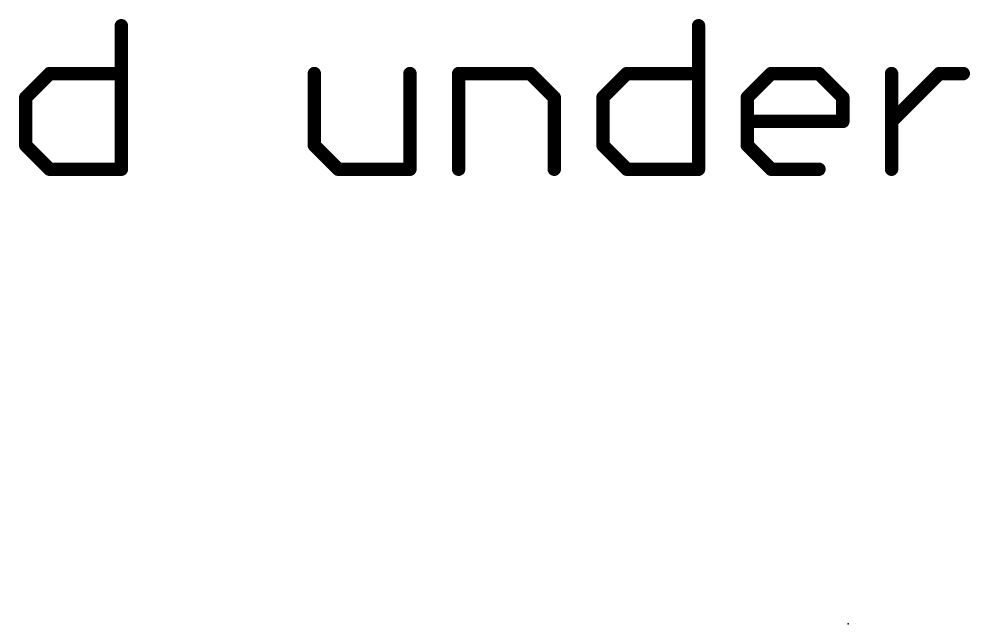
# Model space of a CAD drawing. Extents: x -10 to 102, y -14 to 18.
# Drawn here: x 5.83 to 16.62, y -8.89 to -2.03 of the extents above; entities that cross this region are included whole.
import ezdxf

# ---------------------------------------------------------------- set-up
doc = ezdxf.new("R2010")
doc.units = 0
doc.layers.add('23', color=53, linetype='CONTINUOUS')
doc.layers.add('51', color=53, linetype='CONTINUOUS')

msp = doc.modelspace()

# ---------------------------------------------------------------- linework, layer by layer
at = {"layer": '23'}
msp.add_point((15.24, -8.89), dxfattribs=at)
at = {"layer": '51', "const_width": 0.1524}
for points in [[(6.9952, -2.1068), (6.9952, -3.7338)], [(13.5439, -2.1068), (13.5439, -3.7338)], [(5.9106, -2.9203), (6.1817, -2.6491)], [(6.1817, -2.6491), (6.9952, -2.6491)], [(9.1849, -2.6491), (9.1849, -3.4626)], [(10.2695, -3.7338), (10.2695, -2.6491)], [(10.822, -3.7338), (10.822, -2.6491)], [(10.822, -2.6491), (11.6355, -2.6491)], [(11.6355, -2.6491), (11.9067, -2.9203)], [(12.4592, -2.9203), (12.7304, -2.6491)], [(12.7304, -2.6491), (13.5439, -2.6491)], [(14.0964, -2.9203), (14.3675, -2.6491)], [(14.3675, -2.6491), (14.9099, -2.6491)], [(14.9099, -2.6491), (15.181, -2.9203)], [(15.7335, -3.7338), (15.7335, -2.6491)], [(15.7335, -3.1915), (16.2758, -2.6491)], [(16.2758, -2.6491), (16.547, -2.6491)], [(5.9106, -3.4626), (5.9106, -2.9203)], [(11.9067, -2.9203), (11.9067, -3.7338)], [(12.4592, -3.4626), (12.4592, -2.9203)], [(14.0964, -3.4626), (14.0964, -2.9203)], [(15.181, -2.9203), (15.181, -3.1915)], [(15.181, -3.1915), (14.0964, -3.1915)], [(6.1817, -3.7338), (5.9106, -3.4626)], [(9.1849, -3.4626), (9.4561, -3.7338)], [(12.7304, -3.7338), (12.4592, -3.4626)], [(14.3675, -3.7338), (14.0964, -3.4626)], [(6.9952, -3.7338), (6.1817, -3.7338)], [(9.4561, -3.7338), (10.2695, -3.7338)], [(13.5439, -3.7338), (12.7304, -3.7338)], [(14.9099, -3.7338), (14.3675, -3.7338)]]:
    msp.add_lwpolyline(points, dxfattribs=at)
at = {"layer": '51', "const_width": 0.0762}
for points in [[(7.0333, -2.1068, 1), (6.9571, -2.1068)], [(13.582, -2.1068, 1), (13.5058, -2.1068)], [(6.1817, -2.611, 1), (6.1817, -2.6872)], [(6.2087, -2.6761, 1), (6.1548, -2.6222)], [(6.9952, -2.6872, 1), (6.9952, -2.611)], [(9.223, -2.6491, 1), (9.1468, -2.6491)], [(10.3076, -2.6491, 1), (10.2314, -2.6491)], [(10.8601, -2.6491, 1), (10.7839, -2.6491)], [(10.822, -2.611, 1), (10.822, -2.6872)], [(11.6625, -2.6222, 1), (11.6086, -2.6761)], [(11.6355, -2.6872, 1), (11.6355, -2.611)], [(12.7304, -2.611, 1), (12.7304, -2.6872)], [(12.7573, -2.6761, 1), (12.7034, -2.6222)], [(13.5439, -2.6872, 1), (13.5439, -2.611)], [(14.3675, -2.611, 1), (14.3675, -2.6872)], [(14.3945, -2.6761, 1), (14.3406, -2.6222)], [(14.9368, -2.6222, 1), (14.8829, -2.6761)], [(14.9099, -2.6872, 1), (14.9099, -2.611)], [(15.7716, -2.6491, 1), (15.6954, -2.6491)], [(16.2758, -2.611, 1), (16.2758, -2.6872)], [(16.3028, -2.6761, 1), (16.2489, -2.6222)], [(16.547, -2.6872, 1), (16.547, -2.611)], [(5.9487, -2.9203, 1), (5.8725, -2.9203)], [(5.8836, -2.8934, 1), (5.9375, -2.9472)], [(11.9448, -2.9203, 1), (11.8686, -2.9203)], [(11.8798, -2.9472, 1), (11.9336, -2.8934)], [(12.4973, -2.9203, 1), (12.4211, -2.9203)], [(12.4323, -2.8934, 1), (12.4861, -2.9472)], [(14.1345, -2.9203, 1), (14.0583, -2.9203)], [(14.0694, -2.8934, 1), (14.1233, -2.9472)], [(15.2191, -2.9203, 1), (15.1429, -2.9203)], [(15.1541, -2.9472, 1), (15.208, -2.8934)], [(14.0964, -3.1534, 1), (14.0964, -3.2296)], [(15.181, -3.2296, 1), (15.181, -3.1534)], [(15.7066, -3.1645, 1), (15.7605, -3.2184)], [(15.1429, -3.1915, 1), (15.2191, -3.1915)], [(5.9375, -3.4357, 1), (5.8836, -3.4896)], [(5.8725, -3.4626, 1), (5.9487, -3.4626)], [(9.2118, -3.4357, 1), (9.1579, -3.4896)], [(9.1468, -3.4626, 1), (9.223, -3.4626)], [(12.4861, -3.4357, 1), (12.4323, -3.4896)], [(12.4211, -3.4626, 1), (12.4973, -3.4626)], [(14.1233, -3.4357, 1), (14.0694, -3.4896)], [(14.0583, -3.4626, 1), (14.1345, -3.4626)], [(6.1817, -3.6957, 1), (6.1817, -3.7719)], [(6.9952, -3.7719, 1), (6.9952, -3.6957)], [(9.4561, -3.6957, 1), (9.4561, -3.7719)], [(10.2695, -3.7719, 1), (10.2695, -3.6957)], [(12.7304, -3.6957, 1), (12.7304, -3.7719)], [(13.5439, -3.7719, 1), (13.5439, -3.6957)], [(14.3675, -3.6957, 1), (14.3675, -3.7719)], [(14.9099, -3.7719, 1), (14.9099, -3.6957)], [(6.1548, -3.7607, 1), (6.2087, -3.7069)], [(6.9571, -3.7338, 1), (7.0333, -3.7338)], [(9.4291, -3.7607, 1), (9.483, -3.7069)], [(10.2314, -3.7338, 1), (10.3076, -3.7338)], [(10.7839, -3.7338, 1), (10.8601, -3.7338)], [(11.8686, -3.7338, 1), (11.9448, -3.7338)], [(12.7034, -3.7607, 1), (12.7573, -3.7069)], [(13.5058, -3.7338, 1), (13.582, -3.7338)], [(14.3406, -3.7607, 1), (14.3945, -3.7069)], [(15.6954, -3.7338, 1), (15.7716, -3.7338)]]:
    msp.add_lwpolyline(points, format="xyb", dxfattribs=at)

doc.saveas('drawing.dxf')
